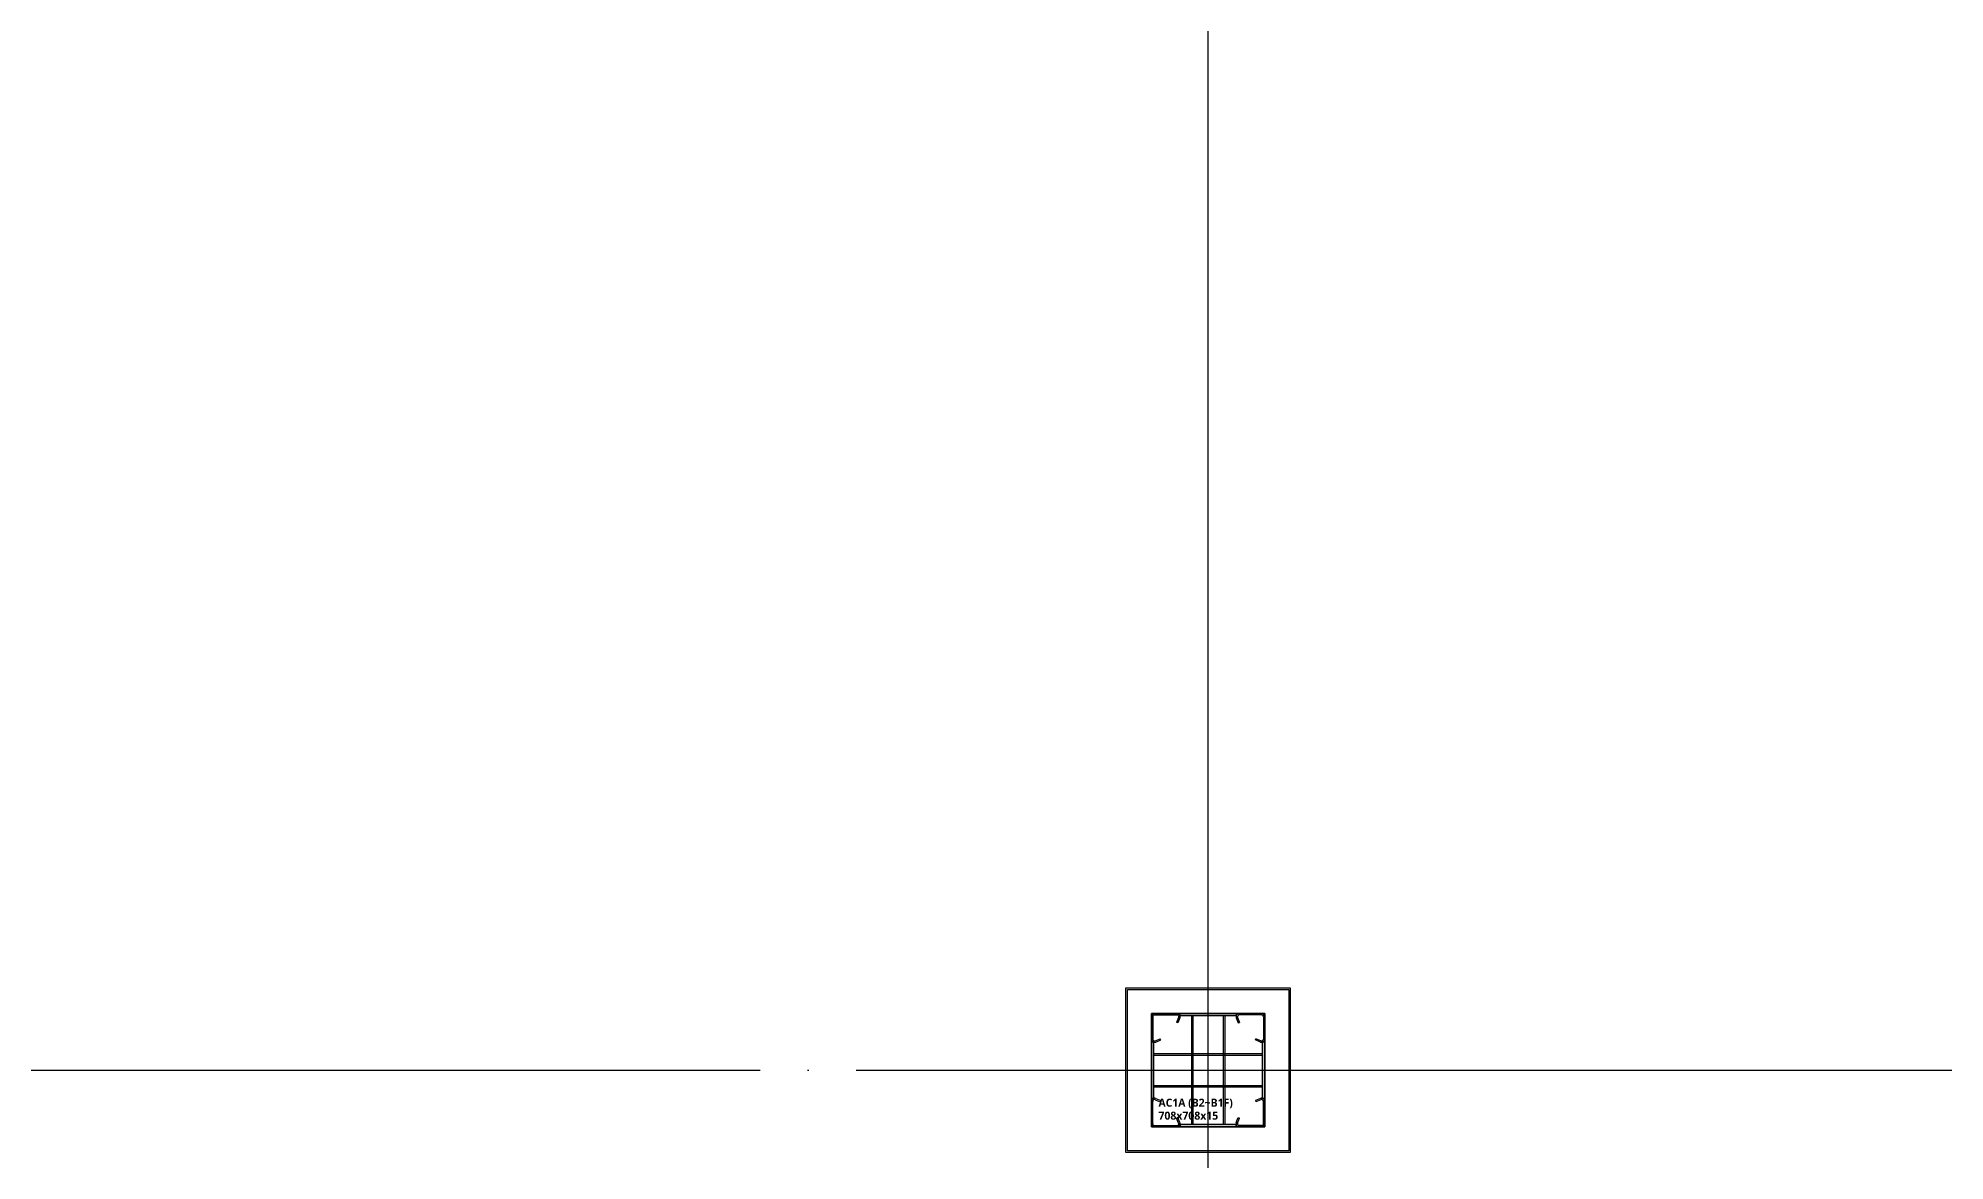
# Model space of a CAD drawing. Header units: millimetres. Extents: x -47382 to 204618, y -51045 to 127155.
# Drawn here: x 50689 to 62604, y 28804 to 35822 of the extents above; entities that cross this region are included whole.
import ezdxf
from ezdxf.enums import TextEntityAlignment as Align

# ---------------------------------------------------------------- set-up
doc = ezdxf.new("R2010")
doc.units = ezdxf.units.MM
doc.header["$LTSCALE"] = 300
doc.header["$MEASUREMENT"] = 0
doc.linetypes.add('CEN', pattern=[62, 60, -1, 0, -1])
doc.layers.get('0').update_dxf_attribs({"linetype": 'CONTINUOUS'})
for name, color, linetype in [('A-ST-AXIS-CEN', 252, 'CEN'), ('A-ST-COL', 2, 'CONTINUOUS'), ('Bound', 9, 'CONTINUOUS'), ('갈바륨 W-140', 71, 'CONTINUOUS'), ('저온단열', 160, 'CONTINUOUS')]:
    doc.layers.add(name, color=color, linetype=linetype)
doc.layers.add('Defpoint', color=161, linetype='CONTINUOUS', plot=False)
doc.styles.add('SH_대대리576', font='NanumGothicBold.ttf')

# ---------------------------------------------------------------- blocks, each defined once
blk = doc.blocks.new('AC1A(b2~b1f)')
for points in [[(199, 728), (549, 728), (549, 713), (199, 713)], [(20, 549), (20, 199), (35, 199), (35, 549)], [(728, 199), (728, 549), (713, 549), (713, 199)], [(199, 20), (549, 20), (549, 35), (199, 35)]]:
    blk.add_hatch(color=9).paths.add_polyline_path(points)
for p, q in [((270, 713), (270, 35)), ((279, 713), (279, 35)), ((469, 713), (469, 35)), ((478, 713), (478, 35)), ((35, 478), (713, 478)), ((35, 469), (713, 469)), ((35, 279), (713, 279)), ((35, 270), (713, 270))]:
    blk.add_line(p, q)
at = {"color": 8, "linetype": 'Continuous'}
for points in [[(199, 728), (549, 728), (549, 713), (199, 713)], [(20, 549), (20, 199), (35, 199), (35, 549)], [(728, 199), (728, 549), (713, 549), (713, 199)], [(199, 20), (549, 20), (549, 35), (199, 35)]]:
    blk.add_lwpolyline(points, close=True, dxfattribs=at)
at = {"layer": 'A-ST-COL'}
for p, q in [((40, 728), (179, 728)), ((40, 720), (179, 720)), ((708, 728), (569, 728)), ((708, 720), (569, 720)), ((20, 708), (20, 569)), ((28, 708), (28, 569)), ((190, 704), (177, 673)), ((185, 670), (177, 673)), ((198, 701), (185, 670)), ((550, 701), (563, 670)), ((558, 704), (571, 673)), ((563, 670), (571, 673)), ((720, 708), (720, 569)), ((728, 708), (728, 569)), ((44, 558), (75, 571)), ((47, 550), (78, 563)), ((78, 563), (75, 571)), ((670, 563), (673, 571)), ((701, 550), (670, 563)), ((704, 558), (673, 571)), ((20, 40), (20, 179)), ((28, 40), (28, 179)), ((44, 190), (75, 177)), ((47, 198), (78, 185)), ((78, 185), (75, 177)), ((701, 198), (670, 185)), ((670, 185), (673, 177)), ((704, 190), (673, 177)), ((720, 40), (720, 179)), ((728, 40), (728, 179)), ((40, 28), (179, 28)), ((40, 20), (179, 20)), ((185, 78), (177, 75)), ((190, 44), (177, 75)), ((198, 47), (185, 78)), ((550, 47), (563, 78)), ((558, 44), (571, 75)), ((563, 78), (571, 75)), ((708, 28), (569, 28)), ((708, 20), (569, 20))]:
    blk.add_line(p, q, dxfattribs=at)
for centre, radius, start, end in [((40, 708), 20, 90, 180), ((40, 708), 12, 90, 180), ((179, 708), 20, 340, 90), ((179, 708), 12, 340, 90), ((569, 708), 20, 90, 200), ((569, 708), 12, 90, 200), ((708, 708), 20, 0, 90), ((708, 708), 12, 0, 90), ((40, 569), 20, 180, 290), ((40, 569), 12, 180, 290), ((708, 569), 20, 250, 0), ((708, 569), 12, 250, 0), ((40, 179), 20, 70, 180), ((40, 179), 12, 70, 180), ((708, 179), 20, 0, 110), ((708, 179), 12, 0, 110), ((40, 40), 20, 180, 270), ((40, 40), 12, 180, 270), ((179, 40), 20, 270, 20), ((179, 40), 12, 270, 20), ((569, 40), 20, 160, 270), ((569, 40), 12, 160, 270), ((708, 40), 20, 270, 0), ((708, 40), 12, 270, 0)]:
    blk.add_arc(centre, radius, start, end, dxfattribs=at)
at = {"layer": 'Bound', "color": 9, "linetype": 'Continuous'}
for p, q in [((728, 728), (20, 728)), ((20, 728), (20, 20)), ((728, 20), (728, 728)), ((20, 20), (728, 20))]:
    blk.add_line(p, q, dxfattribs=at)
at = {"layer": 'Defpoint'}
for p, q in [((374, 0), (374, 748)), ((0, 374), (748, 374))]:
    blk.add_line(p, q, dxfattribs=at)
at = {"layer": 'Defpoint', "linetype": 'Continuous', "style": 'SH_대대리576'}
for s, p in [('AC1A (B2~B1F)', (64, 171)), ('708x708x15', (64, 90))]:
    blk.add_text(s, height=50, dxfattribs=at).set_placement(p, align=Align.MIDDLE_LEFT)
blk = doc.blocks.new('ACT 지하2층구조평면도')
blk.add_blockref('AC1A(b2~b1f)', (105008, 80042))

msp = doc.modelspace()

# ---------------------------------------------------------------- linework, layer by layer
msp.add_lwpolyline([(57646, 29725), (58354, 29725), (58354, 29017), (57646, 29017)], close=True)
at = {"layer": 'A-ST-AXIS-CEN'}
for p, q in [((58000, 0), (58000, 99371)), ((0, 29371), (142000, 29371))]:
    msp.add_line(p, q, dxfattribs=at)
at = {"layer": '갈바륨 W-140'}
msp.add_lwpolyline([(57486, 29885), (58514, 29885), (58514, 28857), (57486, 28857)], close=True, dxfattribs=at)
at = {"layer": '저온단열'}
msp.add_lwpolyline([(57496, 29875), (58504, 29875), (58504, 28867), (57496, 28867)], close=True, dxfattribs=at)

# ---------------------------------------------------------------- block references
msp.add_blockref('ACT 지하2층구조평면도', (-47382, -51045))

doc.saveas('drawing.dxf')
